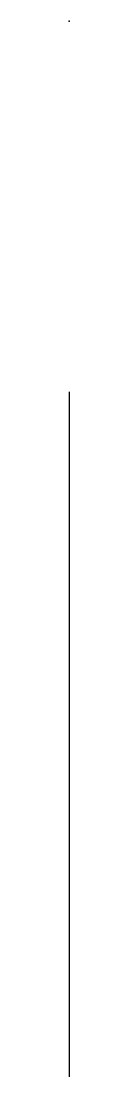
# Model space of a CAD drawing. Extents: x 0 to 0, y 0 to 2.47.
import ezdxf

# ---------------------------------------------------------------- set-up
doc = ezdxf.new("R2010")
doc.units = 0
doc.layers.get('0').update_dxf_attribs({"linetype": 'CONTINUOUS'})

msp = doc.modelspace()

# ---------------------------------------------------------------- linework, layer by layer
at = {"color": 0}
msp.add_line((0, 1.6), (0, 0), dxfattribs=at)
msp.add_point((0, 2.466), dxfattribs=at)

doc.saveas('drawing.dxf')
